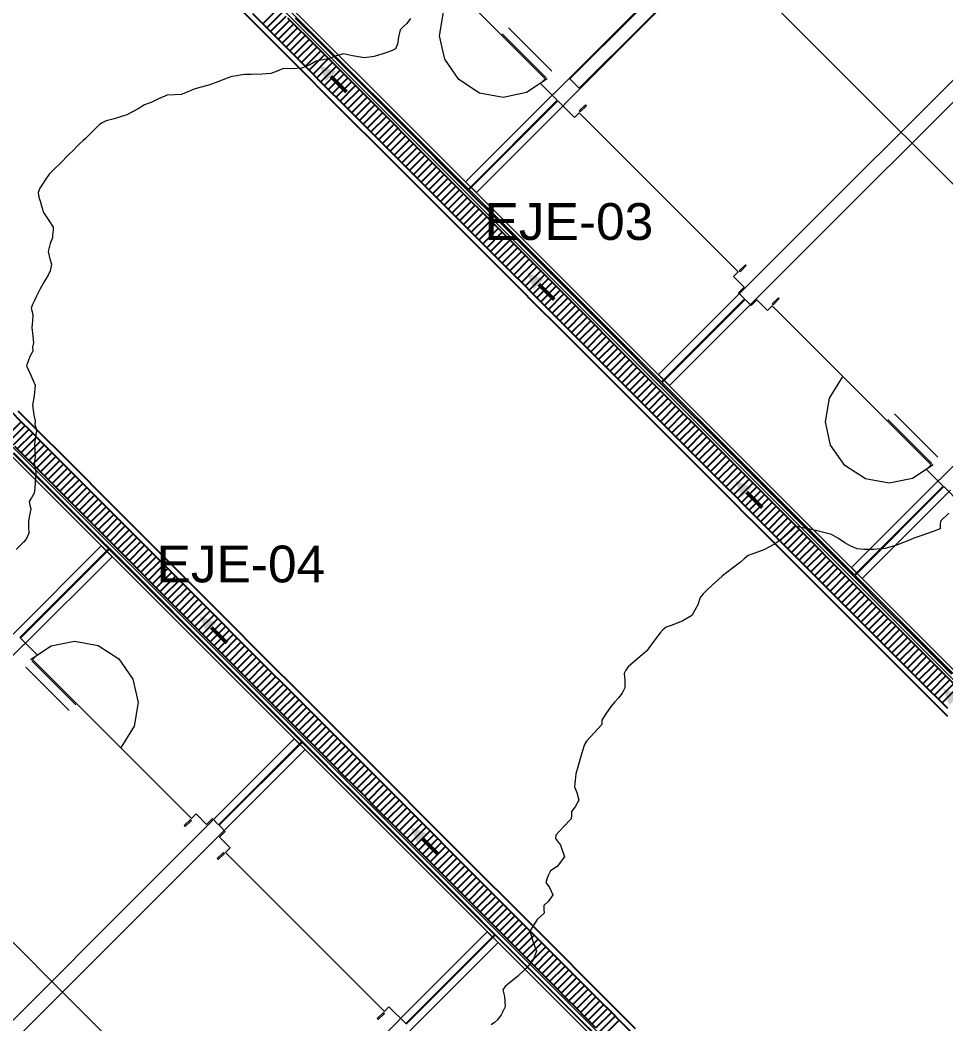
# Model space of a CAD drawing. Header units: metres. Extents: x 354768 to 355417, y 9249536 to 9250102.
# Drawn here: x 354844.93 to 354861.9, y 9249834.51 to 9249852.91 of the extents above; entities that cross this region are included whole.
import ezdxf
from ezdxf.enums import TextEntityAlignment as Align

# ---------------------------------------------------------------- set-up
doc = ezdxf.new("R2010")
doc.units = ezdxf.units.M
doc.header["$LTSCALE"] = 0.25
for name, color, linetype, lineweight in [('ARQ-BASE', 8, 'CONTINUOUS', 13), ('ARQ-TECHO', 8, 'CONTINUOUS', 13), ('ARQ-VEREDA', 9, 'CONTINUOUS', 9), ('CUNETA-S1', 5, 'CONTINUOUS', 35)]:
    doc.layers.add(name, color=color, linetype=linetype, lineweight=lineweight)
for name, color, linetype, true_color in [('CUN-FLUJO', 1, 'CONTINUOUS', 0xe60000), ('CUN-REJ-BORDE', 4, 'CONTINUOUS', 0x00aae6), ('CUN-REJ-PLATINA', 4, 'CONTINUOUS', 0x78cdf0)]:
    doc.layers.add(name, color=color, linetype=linetype, true_color=true_color)
doc.layers.add('CURVAS', color=33, linetype='CONTINUOUS', lineweight=13, true_color=0xb08860)
doc.layers.add('NUDOS', color=7, linetype='CONTINUOUS')
doc.layers.add('TEXTOS', color=7, linetype='CONTINUOUS')
doc.styles.get("Standard").update_dxf_attribs({"font": 'arial.ttf'})

# ---------------------------------------------------------------- blocks, each defined once
blk = doc.blocks.new('ARQUITECTURA_BASE')
at = {"layer": 'ARQ-BASE'}
for points in [[(354855.007, 9249851.829), (354857.411, 9249854.234)], [(354857.581, 9249854.064), (354855.176, 9249851.66)], [(354855.176, 9249851.66), (354855.007, 9249851.829)]]:
    blk.add_lwpolyline(points, dxfattribs=at)
at = {"layer": 'ARQ-TECHO'}
for points in [[(354849.707, 9249862.22), (354872.547, 9249839.381)], [(354868.102, 9249834.753), (354845.171, 9249857.684)], [(354868.102, 9249834.937), (354845.355, 9249857.684)], [(354854.713, 9249851.557), (354860.37, 9249857.214)], [(354860.561, 9249857.023), (354854.904, 9249851.366)], [(354856.63, 9249846.41), (354864.669, 9249854.449)], [(354864.867, 9249854.251), (354856.828, 9249846.212)], [(354854.59, 9249851.829), (354854.212, 9249851.578), (354853.782, 9249851.492), (354853.351, 9249851.571), (354852.97, 9249851.817), (354852.712, 9249852.19), (354852.618, 9249852.618), (354852.69, 9249853.05), (354852.929, 9249853.436)], [(354853.762, 9249852.657), (354854.568, 9249851.851)], [(354853.882, 9249852.763), (354854.674, 9249851.971)], [(354853.094, 9249849.945), (354854.71, 9249851.561)], [(354854.71, 9249851.561), (354854.713, 9249851.557)], [(354854.908, 9249851.363), (354853.292, 9249849.747)], [(354854.904, 9249851.366), (354854.908, 9249851.363)], [(354838.681, 9249851.194), (354860.753, 9249829.122)], [(354838.681, 9249851.01), (354860.569, 9249829.122)], [(354861.784, 9249844.486), (354867.441, 9249850.143)], [(354853.292, 9249849.747), (354853.094, 9249849.945)], [(354856.217, 9249824.586), (354834.236, 9249846.566)], [(354856.828, 9249846.212), (354856.63, 9249846.41)], [(354861.661, 9249844.758), (354861.283, 9249844.507), (354860.853, 9249844.42), (354860.422, 9249844.5), (354860.041, 9249844.745), (354859.783, 9249845.119), (354859.689, 9249845.547), (354859.761, 9249845.979), (354860, 9249846.365)], [(354860.953, 9249845.692), (354861.745, 9249844.9)], [(354860.833, 9249845.586), (354861.639, 9249844.78)], [(354860.165, 9249842.874), (354861.781, 9249844.49)], [(354861.781, 9249844.49), (354861.784, 9249844.486)], [(354861.979, 9249844.292), (354860.363, 9249842.676)], [(354844.804, 9249841.655), (354846.42, 9249843.271)], [(354846.42, 9249843.271), (354846.618, 9249843.073)], [(354846.618, 9249843.073), (354845.002, 9249841.457)], [(354860.363, 9249842.676), (354860.165, 9249842.874)], [(354844.999, 9249841.461), (354839.342, 9249835.804)], [(354845.002, 9249841.457), (354844.999, 9249841.461)], [(354845.122, 9249841.189), (354845.5, 9249841.44), (354845.93, 9249841.526), (354846.361, 9249841.447), (354846.742, 9249841.201), (354847, 9249840.828), (354847.094, 9249840.4), (354847.022, 9249839.968), (354846.783, 9249839.582)], [(354845.95, 9249840.361), (354845.144, 9249841.167)], [(354845.83, 9249840.255), (354845.038, 9249841.047)], [(354841.916, 9249831.696), (354849.955, 9249839.735)], [(354849.955, 9249839.735), (354850.153, 9249839.537)], [(354850.153, 9249839.537), (354842.114, 9249831.498)], [(354851.875, 9249834.584), (354853.491, 9249836.2)], [(354853.491, 9249836.2), (354853.689, 9249836.002)], [(354853.689, 9249836.002), (354852.073, 9249834.386)], [(354846.222, 9249828.924), (354851.879, 9249834.581)], [(354851.879, 9249834.581), (354851.875, 9249834.584)]]:
    blk.add_lwpolyline(points, dxfattribs=at)
for points in [[(354855.194, 9249851.225), (354855.176, 9249851.243), (354855.29, 9249851.356), (354855.307, 9249851.338), (354855.194, 9249851.225)], [(354858.125, 9249848.294), (354858.107, 9249848.312), (354858.221, 9249848.425), (354858.238, 9249848.407), (354858.125, 9249848.294)], [(354858.73, 9249847.689), (354858.712, 9249847.707), (354858.825, 9249847.82), (354858.843, 9249847.803), (354858.73, 9249847.689)], [(354848.053, 9249838.258), (354848.071, 9249838.24), (354847.958, 9249838.127), (354847.94, 9249838.144), (354848.053, 9249838.258)], [(354848.658, 9249837.653), (354848.676, 9249837.635), (354848.562, 9249837.522), (354848.545, 9249837.54), (354848.658, 9249837.653)], [(354851.589, 9249834.722), (354851.607, 9249834.704), (354851.493, 9249834.591), (354851.476, 9249834.609), (354851.589, 9249834.722)]]:
    blk.add_lwpolyline(points, close=True, dxfattribs=at)
at = {"layer": 'ARQ-VEREDA'}
for points in [[(354854.554, 9249851.829), (354851.641, 9249854.743)], [(354849.624, 9249853.337), (354853.149, 9249849.812)], [(354854.469, 9249851.745), (354854.554, 9249851.829)], [(354854.775, 9249851.439), (354854.469, 9249851.745)], [(354853.149, 9249849.812), (354854.775, 9249851.439)], [(354853.159, 9249849.802), (354854.786, 9249851.428)], [(354854.786, 9249851.428), (354855.092, 9249851.122)], [(354855.092, 9249851.122), (354855.176, 9249851.207)], [(354855.176, 9249851.207), (354858.09, 9249848.294)], [(354856.684, 9249846.277), (354853.159, 9249849.802)], [(354858.09, 9249848.294), (354858.005, 9249848.209)], [(354858.005, 9249848.209), (354858.199, 9249848.015)], [(354858.199, 9249848.015), (354858.093, 9249847.909)], [(354858.093, 9249847.909), (354858.205, 9249847.797)], [(354858.205, 9249847.797), (354856.684, 9249846.277)], [(354858.215, 9249847.787), (354856.695, 9249846.266)], [(354858.327, 9249847.675), (354858.215, 9249847.787)], [(354858.433, 9249847.781), (354858.327, 9249847.675)], [(354858.627, 9249847.587), (354858.433, 9249847.781)], [(354858.712, 9249847.672), (354858.627, 9249847.587)], [(354861.625, 9249844.758), (354858.712, 9249847.672)], [(354843.028, 9249846.741), (354846.553, 9249843.216)], [(354856.695, 9249846.266), (354860.22, 9249842.741)], [(354861.54, 9249844.674), (354861.625, 9249844.758)], [(354861.846, 9249844.368), (354861.54, 9249844.674)], [(354860.22, 9249842.741), (354861.846, 9249844.368)], [(354860.23, 9249842.731), (354861.857, 9249844.357)], [(354861.857, 9249844.357), (354862.163, 9249844.051)], [(354846.553, 9249843.216), (354844.926, 9249841.59)], [(354846.563, 9249843.206), (354844.937, 9249841.579)], [(354850.088, 9249839.681), (354846.563, 9249843.206)], [(354863.755, 9249839.206), (354860.23, 9249842.731)], [(354844.937, 9249841.579), (354845.243, 9249841.273)], [(354845.243, 9249841.273), (354845.158, 9249841.189)], [(354845.158, 9249841.189), (354848.071, 9249838.275)], [(354848.568, 9249838.16), (354850.088, 9249839.681)], [(354848.578, 9249838.15), (354850.099, 9249839.67)], [(354850.099, 9249839.67), (354853.624, 9249836.145)], [(354848.071, 9249838.275), (354848.156, 9249838.36)], [(354848.156, 9249838.36), (354848.35, 9249838.166)], [(354848.35, 9249838.166), (354848.456, 9249838.272)], [(354848.456, 9249838.272), (354848.568, 9249838.16)], [(354848.69, 9249838.038), (354848.578, 9249838.15)], [(354848.584, 9249837.932), (354848.69, 9249838.038)], [(354848.778, 9249837.738), (354848.584, 9249837.932)], [(354848.693, 9249837.653), (354848.778, 9249837.738)], [(354851.607, 9249834.74), (354848.693, 9249837.653)], [(354853.624, 9249836.145), (354851.997, 9249834.519)], [(354853.634, 9249836.135), (354852.008, 9249834.508)], [(354857.159, 9249832.61), (354853.634, 9249836.135)], [(354851.691, 9249834.825), (354851.607, 9249834.74)], [(354851.997, 9249834.519), (354851.691, 9249834.825)]]:
    blk.add_lwpolyline(points, dxfattribs=at)
blk = doc.blocks.new('CURVAS_DE_NIVEL')
at = {"layer": 'CURVAS'}
for points in [[(354852.088, 9249852.936), (354852.021, 9249852.843), (354851.956, 9249852.788), (354851.897, 9249852.73), (354851.866, 9249852.592), (354851.846, 9249852.469), (354851.812, 9249852.383), (354851.749, 9249852.352), (354851.667, 9249852.318), (354851.581, 9249852.287), (354851.421, 9249852.241), (354851.243, 9249852.214), (354851.022, 9249852.253), (354850.858, 9249852.29), (354850.722, 9249852.251), (354850.599, 9249852.202), (354850.478, 9249852.179), (354850.358, 9249852.152), (354850.238, 9249852.088), (354850.095, 9249852.024), (354849.917, 9249852.017), (354849.759, 9249852.018), (354849.641, 9249851.972), (354849.523, 9249851.927), (354849.37, 9249851.915), (354849.165, 9249851.911), (354849.047, 9249851.909), (354848.967, 9249851.899), (354848.901, 9249851.889), (354848.814, 9249851.875), (354848.726, 9249851.841), (354848.552, 9249851.774), (354848.393, 9249851.717), (354848.228, 9249851.67), (354848.1, 9249851.635), (354847.993, 9249851.586), (354847.885, 9249851.543), (354847.762, 9249851.538), (354847.628, 9249851.529), (354847.466, 9249851.463), (354847.347, 9249851.405), (354847.279, 9249851.381), (354847.212, 9249851.355), (354847.098, 9249851.283), (354846.89, 9249851.172), (354846.653, 9249851.096), (354846.51, 9249851.06), (354846.446, 9249851.03), (354846.384, 9249850.996), (354846.258, 9249850.868), (354846.133, 9249850.738), (354846.079, 9249850.692), (354846.025, 9249850.646), (354845.971, 9249850.591), (354845.915, 9249850.532), (354845.815, 9249850.431), (354845.673, 9249850.288), (354845.556, 9249850.175), (354845.467, 9249850.085), (354845.398, 9249849.989), (354845.343, 9249849.903), (354845.295, 9249849.827), (354845.26, 9249849.748), (354845.276, 9249849.661), (354845.304, 9249849.57), (354845.329, 9249849.478), (354845.362, 9249849.384), (354845.457, 9249849.237), (354845.54, 9249849.115), (354845.537, 9249849.065), (354845.531, 9249849.015), (354845.527, 9249848.965), (354845.523, 9249848.915), (354845.483, 9249848.814), (354845.444, 9249848.667), (354845.475, 9249848.531), (354845.508, 9249848.434), (354845.495, 9249848.367), (354845.48, 9249848.31), (354845.445, 9249848.231), (354845.381, 9249848.122), (354845.294, 9249847.971), (354845.233, 9249847.848), (354845.19, 9249847.758), (354845.16, 9249847.694), (354845.135, 9249847.629), (354845.15, 9249847.562), (354845.168, 9249847.493), (354845.158, 9249847.398), (354845.147, 9249847.273), (354845.164, 9249847.113), (354845.179, 9249846.995), (354845.157, 9249846.918), (354845.166, 9249846.838), (354845.108, 9249846.74), (354845.052, 9249846.572), (354845.122, 9249846.415), (354845.207, 9249846.219), (354845.189, 9249846.019), (354845.156, 9249845.853), (354845.183, 9249845.67), (354845.209, 9249845.566), (354845.203, 9249845.494), (354845.218, 9249845.442), (354845.232, 9249845.381), (354845.216, 9249845.279), (354845.196, 9249845.14), (354845.202, 9249845.009), (354845.21, 9249844.913), (354845.199, 9249844.849), (354845.189, 9249844.786), (354845.204, 9249844.709), (354845.22, 9249844.62), (354845.216, 9249844.529), (354845.207, 9249844.43), (354845.2, 9249844.332), (354845.187, 9249844.24), (354845.141, 9249844.155), (354845.101, 9249844.084), (354845.113, 9249844.019), (354845.128, 9249843.953), (354845.11, 9249843.858), (354845.087, 9249843.73), (354845.088, 9249843.601), (354845.09, 9249843.504), (354845.061, 9249843.434), (354845.033, 9249843.38), (354844.992, 9249843.338), (354844.857, 9249843.208)], [(354861.948, 9249843.868), (354861.797, 9249843.726), (354861.793, 9249843.653), (354861.788, 9249843.584), (354861.659, 9249843.532), (354861.434, 9249843.454), (354861.31, 9249843.412), (354861.24, 9249843.385), (354861.165, 9249843.351), (354860.992, 9249843.283), (354860.781, 9249843.226), (354860.573, 9249843.204), (354860.391, 9249843.205), (354860.268, 9249843.22), (354860.152, 9249843.266), (354860.041, 9249843.329), (354859.929, 9249843.404), (354859.8, 9249843.479), (354859.587, 9249843.537), (354859.402, 9249843.575), (354859.276, 9249843.603), (354859.193, 9249843.621), (354859.137, 9249843.625), (354859.079, 9249843.565), (354858.938, 9249843.435), (354858.757, 9249843.3), (354858.558, 9249843.201), (354858.377, 9249843.134), (354858.275, 9249843.096), (354858.201, 9249843.037), (354858.13, 9249842.974), (354858.009, 9249842.881), (354857.883, 9249842.786), (354857.804, 9249842.72), (354857.726, 9249842.653), (354857.613, 9249842.549), (354857.51, 9249842.452), (354857.448, 9249842.391), (354857.39, 9249842.327), (354857.347, 9249842.19), (354857.24, 9249841.997), (354857.075, 9249841.897), (354856.877, 9249841.821), (354856.768, 9249841.781), (354856.711, 9249841.733), (354856.659, 9249841.68), (354856.545, 9249841.526), (354856.445, 9249841.388), (354856.418, 9249841.345), (354856.331, 9249841.273), (354856.169, 9249841.138), (354856.073, 9249841.054), (354856.032, 9249840.994), (354856, 9249840.93), (354856.01, 9249840.812), (354856.014, 9249840.67), (354855.961, 9249840.574), (354855.896, 9249840.488), (354855.83, 9249840.412), (354855.764, 9249840.336), (354855.665, 9249840.193), (354855.589, 9249840.076), (354855.59, 9249839.996), (354855.451, 9249839.845), (354855.311, 9249839.695), (354855.276, 9249839.633), (354855.233, 9249839.494), (354855.155, 9249839.238), (354855.112, 9249839.091), (354855.107, 9249839.032), (354855.104, 9249838.973), (354855.095, 9249838.914), (354855.089, 9249838.854), (354855.134, 9249838.754), (354855.171, 9249838.613), (354855.104, 9249838.488), (354855.038, 9249838.403), (354855.033, 9249838.336), (354855.028, 9249838.27), (354854.885, 9249838.115), (354854.748, 9249837.971), (354854.742, 9249837.907), (354854.833, 9249837.786), (354854.907, 9249837.571), (354854.771, 9249837.396), (354854.648, 9249837.314), (354854.616, 9249837.241), (354854.588, 9249837.179), (354854.564, 9249837.103), (354854.631, 9249837.009), (354854.692, 9249836.879), (354854.611, 9249836.762), (354854.528, 9249836.681), (354854.53, 9249836.609), (354854.532, 9249836.538), (354854.407, 9249836.422), (354854.269, 9249836.212), (354854.326, 9249836.026), (354854.391, 9249835.841), (354854.326, 9249835.672), (354854.196, 9249835.523), (354854.052, 9249835.384), (354853.894, 9249835.256), (354853.817, 9249835.196), (354853.778, 9249835.133), (354853.805, 9249835.012), (354853.819, 9249834.825), (354853.748, 9249834.678), (354853.678, 9249834.586), (354853.624, 9249834.536), (354853.566, 9249834.492)]]:
    blk.add_lwpolyline(points, dxfattribs=at)
blk = doc.blocks.new('CUNETAS_SISTEMA_1_OESTE')
at = {"layer": 'CUN-FLUJO', "const_width": 0.07}
for points in [[(354850.91, 9249851.59), (354850.627, 9249851.873)], [(354854.718, 9249847.782), (354854.435, 9249848.065)], [(354858.527, 9249843.973), (354858.244, 9249844.256)], [(354848.72, 9249841.492), (354848.437, 9249841.775)], [(354852.585, 9249837.623), (354852.302, 9249837.906)]]:
    blk.add_lwpolyline(points, dxfattribs=at)
at = {"layer": 'CUN-FLUJO', "true_color": 0xe60000}
for points in [[(354850.415, 9249852.085), (354850.535, 9249851.781), (354850.719, 9249851.965)], [(354854.223, 9249848.277), (354854.344, 9249847.973), (354854.527, 9249848.156)], [(354858.032, 9249844.468), (354858.152, 9249844.164), (354858.336, 9249844.348)], [(354848.225, 9249841.987), (354848.345, 9249841.683), (354848.529, 9249841.866)], [(354861.84, 9249840.66), (354861.96, 9249840.356), (354862.144, 9249840.54)], [(354852.09, 9249838.118), (354852.21, 9249837.814), (354852.394, 9249837.998)]]:
    blk.add_solid(points, dxfattribs=at)
at = {"layer": 'CUN-REJ-BORDE'}
for points in [[(354849.973, 9249852.952), (354850.149, 9249852.775), (354850.326, 9249852.598), (354850.503, 9249852.421), (354850.68, 9249852.244), (354850.857, 9249852.067), (354851.034, 9249851.891), (354851.211, 9249851.714), (354851.387, 9249851.537), (354851.564, 9249851.36), (354851.741, 9249851.183), (354851.918, 9249851.006), (354852.095, 9249850.829), (354852.272, 9249850.653), (354852.449, 9249850.476), (354852.625, 9249850.299), (354852.802, 9249850.122), (354852.979, 9249849.945), (354853.156, 9249849.768), (354853.333, 9249849.591), (354853.51, 9249849.415), (354853.687, 9249849.238), (354853.863, 9249849.061), (354854.04, 9249848.884), (354854.217, 9249848.707), (354854.394, 9249848.53), (354854.571, 9249848.353), (354854.748, 9249848.177), (354854.925, 9249848), (354855.101, 9249847.823), (354855.278, 9249847.646), (354855.455, 9249847.469), (354855.632, 9249847.292), (354855.809, 9249847.115), (354855.986, 9249846.938), (354856.163, 9249846.762), (354856.339, 9249846.585), (354856.516, 9249846.408), (354856.693, 9249846.231), (354856.87, 9249846.054), (354857.047, 9249845.877), (354857.224, 9249845.7), (354857.401, 9249845.524), (354857.577, 9249845.347), (354857.754, 9249845.17), (354857.931, 9249844.993), (354858.108, 9249844.816), (354858.285, 9249844.639), (354858.462, 9249844.462), (354858.639, 9249844.286), (354858.815, 9249844.109), (354858.992, 9249843.932), (354859.169, 9249843.755), (354859.346, 9249843.578), (354859.523, 9249843.401), (354859.7, 9249843.224), (354859.877, 9249843.048), (354860.054, 9249842.871), (354860.23, 9249842.694), (354860.407, 9249842.517), (354860.584, 9249842.34), (354860.761, 9249842.163), (354860.938, 9249841.986), (354861.115, 9249841.81), (354861.292, 9249841.633), (354861.468, 9249841.456), (354861.645, 9249841.279), (354861.822, 9249841.102), (354861.999, 9249840.925)], [(354861.928, 9249840.147), (354861.752, 9249840.324), (354861.575, 9249840.501), (354861.398, 9249840.678), (354861.221, 9249840.855), (354861.044, 9249841.032), (354860.867, 9249841.208), (354860.69, 9249841.385), (354860.514, 9249841.562), (354860.337, 9249841.739), (354860.16, 9249841.916), (354859.983, 9249842.093), (354859.806, 9249842.27), (354859.629, 9249842.446), (354859.452, 9249842.623), (354859.276, 9249842.8), (354859.099, 9249842.977), (354858.922, 9249843.154), (354858.745, 9249843.331), (354858.568, 9249843.508), (354858.391, 9249843.685), (354858.214, 9249843.861), (354858.038, 9249844.038), (354857.861, 9249844.215), (354857.684, 9249844.392), (354857.507, 9249844.569), (354857.33, 9249844.746), (354857.153, 9249844.923), (354856.976, 9249845.099), (354856.8, 9249845.276), (354856.623, 9249845.453), (354856.446, 9249845.63), (354856.269, 9249845.807), (354856.092, 9249845.984), (354855.915, 9249846.161), (354855.738, 9249846.337), (354855.562, 9249846.514), (354855.385, 9249846.691), (354855.208, 9249846.868), (354855.031, 9249847.045), (354854.854, 9249847.222), (354854.677, 9249847.399), (354854.5, 9249847.575), (354854.323, 9249847.752), (354854.147, 9249847.929), (354853.97, 9249848.106), (354853.793, 9249848.283), (354853.616, 9249848.46), (354853.439, 9249848.637), (354853.262, 9249848.813), (354853.085, 9249848.99), (354852.909, 9249849.167), (354852.732, 9249849.344), (354852.555, 9249849.521), (354852.378, 9249849.698), (354852.201, 9249849.875), (354852.024, 9249850.051), (354851.847, 9249850.228), (354851.671, 9249850.405), (354851.494, 9249850.582), (354851.317, 9249850.759), (354851.14, 9249850.936), (354850.963, 9249851.113), (354850.786, 9249851.289), (354850.609, 9249851.466), (354850.433, 9249851.643), (354850.256, 9249851.82), (354850.079, 9249851.997), (354849.902, 9249852.174), (354849.725, 9249852.351), (354849.548, 9249852.527), (354849.371, 9249852.704), (354849.195, 9249852.881), (354849.018, 9249853.058)], [(354844.89, 9249845.749), (354845.067, 9249845.572), (354845.244, 9249845.395), (354845.421, 9249845.218), (354845.597, 9249845.041), (354845.774, 9249844.864), (354845.951, 9249844.687), (354846.128, 9249844.511), (354846.304, 9249844.334), (354846.481, 9249844.157), (354846.658, 9249843.98), (354846.835, 9249843.803), (354847.011, 9249843.626), (354847.188, 9249843.449), (354847.365, 9249843.272), (354847.542, 9249843.095), (354847.718, 9249842.918), (354847.895, 9249842.741), (354848.072, 9249842.565), (354848.249, 9249842.388), (354848.425, 9249842.211), (354848.602, 9249842.034), (354848.779, 9249841.857), (354848.956, 9249841.68), (354849.132, 9249841.503), (354849.309, 9249841.326), (354849.486, 9249841.149), (354849.663, 9249840.972), (354849.839, 9249840.796), (354850.016, 9249840.619), (354850.193, 9249840.442), (354850.37, 9249840.265), (354850.546, 9249840.088), (354850.723, 9249839.911), (354850.9, 9249839.734), (354851.077, 9249839.557), (354851.253, 9249839.38), (354851.43, 9249839.203), (354851.607, 9249839.026), (354851.784, 9249838.85), (354851.96, 9249838.673), (354852.137, 9249838.496), (354852.314, 9249838.319), (354852.491, 9249838.142), (354852.667, 9249837.965), (354852.844, 9249837.788), (354853.021, 9249837.611), (354853.198, 9249837.434), (354853.374, 9249837.257), (354853.551, 9249837.08), (354853.728, 9249836.904), (354853.905, 9249836.727), (354854.081, 9249836.55), (354854.258, 9249836.373), (354854.435, 9249836.196), (354854.612, 9249836.019), (354854.789, 9249835.842), (354854.965, 9249835.665), (354855.142, 9249835.488), (354855.319, 9249835.311), (354855.496, 9249835.135), (354855.672, 9249834.958), (354855.849, 9249834.781), (354856.026, 9249834.604), (354856.203, 9249834.427)], [(354849.831, 9249852.952), (354850.008, 9249852.775), (354850.185, 9249852.598), (354850.362, 9249852.421), (354850.539, 9249852.244), (354850.715, 9249852.067), (354850.892, 9249851.891), (354851.069, 9249851.714), (354851.246, 9249851.537), (354851.423, 9249851.36), (354851.6, 9249851.183), (354851.777, 9249851.006), (354851.953, 9249850.829), (354852.13, 9249850.653), (354852.307, 9249850.476), (354852.484, 9249850.299), (354852.661, 9249850.122), (354852.838, 9249849.945), (354853.015, 9249849.768), (354853.191, 9249849.591), (354853.368, 9249849.415), (354853.545, 9249849.238), (354853.722, 9249849.061), (354853.899, 9249848.884), (354854.076, 9249848.707), (354854.253, 9249848.53), (354854.429, 9249848.353), (354854.606, 9249848.177), (354854.783, 9249848), (354854.96, 9249847.823), (354855.137, 9249847.646), (354855.314, 9249847.469), (354855.491, 9249847.292), (354855.667, 9249847.115), (354855.844, 9249846.938), (354856.021, 9249846.762), (354856.198, 9249846.585), (354856.375, 9249846.408), (354856.552, 9249846.231), (354856.729, 9249846.054), (354856.905, 9249845.877), (354857.082, 9249845.7), (354857.259, 9249845.524), (354857.436, 9249845.347), (354857.613, 9249845.17), (354857.79, 9249844.993), (354857.967, 9249844.816), (354858.144, 9249844.639), (354858.32, 9249844.462), (354858.497, 9249844.286), (354858.674, 9249844.109), (354858.851, 9249843.932), (354859.028, 9249843.755), (354859.205, 9249843.578), (354859.382, 9249843.401), (354859.558, 9249843.224), (354859.735, 9249843.048), (354859.912, 9249842.871), (354860.089, 9249842.694), (354860.266, 9249842.517), (354860.443, 9249842.34), (354860.62, 9249842.163), (354860.796, 9249841.986), (354860.973, 9249841.81), (354861.15, 9249841.633), (354861.327, 9249841.456), (354861.504, 9249841.279), (354861.681, 9249841.102), (354861.858, 9249840.925), (354862.034, 9249840.748)], [(354861.928, 9249840.289), (354861.752, 9249840.466), (354861.575, 9249840.642), (354861.398, 9249840.819), (354861.221, 9249840.996), (354861.044, 9249841.173), (354860.867, 9249841.35), (354860.69, 9249841.527), (354860.514, 9249841.704), (354860.337, 9249841.88), (354860.16, 9249842.057), (354859.983, 9249842.234), (354859.806, 9249842.411), (354859.629, 9249842.588), (354859.452, 9249842.765), (354859.276, 9249842.942), (354859.099, 9249843.118), (354858.922, 9249843.295), (354858.745, 9249843.472), (354858.568, 9249843.649), (354858.391, 9249843.826), (354858.214, 9249844.003), (354858.038, 9249844.18), (354857.861, 9249844.356), (354857.684, 9249844.533), (354857.507, 9249844.71), (354857.33, 9249844.887), (354857.153, 9249845.064), (354856.976, 9249845.241), (354856.8, 9249845.418), (354856.623, 9249845.595), (354856.446, 9249845.771), (354856.269, 9249845.948), (354856.092, 9249846.125), (354855.915, 9249846.302), (354855.738, 9249846.479), (354855.562, 9249846.656), (354855.385, 9249846.833), (354855.208, 9249847.009), (354855.031, 9249847.186), (354854.854, 9249847.363), (354854.677, 9249847.54), (354854.5, 9249847.717), (354854.323, 9249847.894), (354854.147, 9249848.071), (354853.97, 9249848.247), (354853.793, 9249848.424), (354853.616, 9249848.601), (354853.439, 9249848.778), (354853.262, 9249848.955), (354853.085, 9249849.132), (354852.909, 9249849.309), (354852.732, 9249849.485), (354852.555, 9249849.662), (354852.378, 9249849.839), (354852.201, 9249850.016), (354852.024, 9249850.193), (354851.847, 9249850.37), (354851.671, 9249850.547), (354851.494, 9249850.723), (354851.317, 9249850.9), (354851.14, 9249851.077), (354850.963, 9249851.254), (354850.786, 9249851.431), (354850.609, 9249851.608), (354850.433, 9249851.785), (354850.256, 9249851.961), (354850.079, 9249852.138), (354849.902, 9249852.315), (354849.725, 9249852.492), (354849.548, 9249852.669), (354849.371, 9249852.846), (354849.195, 9249853.023)], [(354844.766, 9249845.732), (354844.944, 9249845.554), (354845.121, 9249845.377), (354845.298, 9249845.199), (354845.475, 9249845.022), (354845.653, 9249844.844), (354845.83, 9249844.667), (354846.007, 9249844.489), (354846.185, 9249844.312), (354846.362, 9249844.134), (354846.539, 9249843.957), (354846.717, 9249843.78), (354846.894, 9249843.602), (354847.071, 9249843.425), (354847.248, 9249843.247), (354847.426, 9249843.07), (354847.603, 9249842.892), (354847.78, 9249842.715), (354847.958, 9249842.537), (354848.135, 9249842.36), (354848.312, 9249842.183), (354848.49, 9249842.005), (354848.667, 9249841.828), (354848.844, 9249841.65), (354849.021, 9249841.473), (354849.199, 9249841.295), (354849.376, 9249841.118), (354849.553, 9249840.94), (354849.731, 9249840.763), (354849.908, 9249840.585), (354850.085, 9249840.408), (354850.263, 9249840.231), (354850.44, 9249840.053), (354850.617, 9249839.876), (354850.794, 9249839.698), (354850.972, 9249839.521), (354851.149, 9249839.343), (354851.326, 9249839.166), (354851.504, 9249838.988), (354851.681, 9249838.811), (354851.858, 9249838.634), (354852.035, 9249838.456), (354852.213, 9249838.279), (354852.39, 9249838.101), (354852.567, 9249837.924), (354852.745, 9249837.746), (354852.922, 9249837.569), (354853.099, 9249837.391), (354853.277, 9249837.214), (354853.454, 9249837.036), (354853.631, 9249836.859), (354853.808, 9249836.682), (354853.986, 9249836.504), (354854.163, 9249836.327), (354854.34, 9249836.149), (354854.518, 9249835.972), (354854.695, 9249835.794), (354854.872, 9249835.617), (354855.05, 9249835.439), (354855.227, 9249835.262), (354855.404, 9249835.085), (354855.581, 9249834.907), (354855.759, 9249834.73), (354855.936, 9249834.552), (354856.113, 9249834.375)], [(354855.425, 9249834.356), (354855.248, 9249834.533), (354855.071, 9249834.71), (354854.894, 9249834.887), (354854.718, 9249835.064), (354854.541, 9249835.241), (354854.364, 9249835.418), (354854.187, 9249835.595), (354854.011, 9249835.772), (354853.834, 9249835.949), (354853.657, 9249836.126), (354853.48, 9249836.302), (354853.304, 9249836.479), (354853.127, 9249836.656), (354852.95, 9249836.833), (354852.773, 9249837.01), (354852.597, 9249837.187), (354852.42, 9249837.364), (354852.243, 9249837.541), (354852.066, 9249837.718), (354851.89, 9249837.895), (354851.713, 9249838.072), (354851.536, 9249838.248), (354851.359, 9249838.425), (354851.183, 9249838.602), (354851.006, 9249838.779), (354850.829, 9249838.956), (354850.652, 9249839.133), (354850.476, 9249839.31), (354850.299, 9249839.487), (354850.122, 9249839.664), (354849.945, 9249839.841), (354849.769, 9249840.017), (354849.592, 9249840.194), (354849.415, 9249840.371), (354849.238, 9249840.548), (354849.062, 9249840.725), (354848.885, 9249840.902), (354848.708, 9249841.079), (354848.531, 9249841.256), (354848.355, 9249841.433), (354848.178, 9249841.61), (354848.001, 9249841.787), (354847.824, 9249841.963), (354847.648, 9249842.14), (354847.471, 9249842.317), (354847.294, 9249842.494), (354847.117, 9249842.671), (354846.941, 9249842.848), (354846.764, 9249843.025), (354846.587, 9249843.202), (354846.41, 9249843.379), (354846.234, 9249843.556), (354846.057, 9249843.732), (354845.88, 9249843.909), (354845.703, 9249844.086), (354845.527, 9249844.263), (354845.35, 9249844.44), (354845.173, 9249844.617), (354844.996, 9249844.794), (354844.82, 9249844.971)], [(354855.476, 9249834.447), (354855.299, 9249834.624), (354855.121, 9249834.802), (354854.944, 9249834.979), (354854.767, 9249835.157), (354854.589, 9249835.334), (354854.412, 9249835.511), (354854.235, 9249835.689), (354854.058, 9249835.866), (354853.88, 9249836.044), (354853.703, 9249836.221), (354853.526, 9249836.399), (354853.348, 9249836.576), (354853.171, 9249836.754), (354852.994, 9249836.931), (354852.816, 9249837.109), (354852.639, 9249837.286), (354852.462, 9249837.463), (354852.285, 9249837.641), (354852.107, 9249837.818), (354851.93, 9249837.996), (354851.753, 9249838.173), (354851.575, 9249838.351), (354851.398, 9249838.528), (354851.221, 9249838.706), (354851.043, 9249838.883), (354850.866, 9249839.06), (354850.689, 9249839.238), (354850.512, 9249839.415), (354850.334, 9249839.593), (354850.157, 9249839.77), (354849.98, 9249839.948), (354849.802, 9249840.125), (354849.625, 9249840.303), (354849.448, 9249840.48), (354849.27, 9249840.658), (354849.093, 9249840.835), (354848.916, 9249841.012), (354848.739, 9249841.19), (354848.561, 9249841.367), (354848.384, 9249841.545), (354848.207, 9249841.722), (354848.029, 9249841.9), (354847.852, 9249842.077), (354847.675, 9249842.255), (354847.498, 9249842.432), (354847.32, 9249842.609), (354847.143, 9249842.787), (354846.966, 9249842.964), (354846.788, 9249843.142), (354846.611, 9249843.319), (354846.434, 9249843.497), (354846.256, 9249843.674), (354846.079, 9249843.852), (354845.902, 9249844.029), (354845.725, 9249844.207), (354845.547, 9249844.384), (354845.37, 9249844.561), (354845.193, 9249844.739), (354845.015, 9249844.916), (354844.838, 9249845.094)]]:
    blk.add_lwpolyline(points, dxfattribs=at)
at = {"layer": 'CUN-REJ-PLATINA'}
for p, q in [((354849.38, 9249852.837), (354849.663, 9249853.12)), ((354849.451, 9249852.767), (354849.733, 9249853.049)), ((354849.521, 9249852.696), (354849.804, 9249852.979)), ((354849.592, 9249852.625), (354849.875, 9249852.908)), ((354849.663, 9249852.554), (354849.946, 9249852.837)), ((354849.733, 9249852.484), (354850.016, 9249852.767)), ((354849.804, 9249852.413), (354850.087, 9249852.696)), ((354849.875, 9249852.342), (354850.158, 9249852.625)), ((354849.946, 9249852.272), (354850.228, 9249852.554)), ((354850.016, 9249852.201), (354850.299, 9249852.484)), ((354850.087, 9249852.13), (354850.37, 9249852.413)), ((354850.158, 9249852.059), (354850.441, 9249852.342)), ((354850.228, 9249851.989), (354850.511, 9249852.272)), ((354850.299, 9249851.918), (354850.582, 9249852.201)), ((354850.37, 9249851.847), (354850.653, 9249852.13)), ((354850.441, 9249851.777), (354850.723, 9249852.059)), ((354850.511, 9249851.706), (354850.794, 9249851.989)), ((354850.582, 9249851.635), (354850.865, 9249851.918)), ((354850.653, 9249851.564), (354850.936, 9249851.847)), ((354850.723, 9249851.494), (354851.006, 9249851.777)), ((354850.794, 9249851.423), (354851.077, 9249851.706)), ((354850.865, 9249851.352), (354851.148, 9249851.635)), ((354850.936, 9249851.282), (354851.218, 9249851.564)), ((354851.006, 9249851.211), (354851.289, 9249851.494)), ((354851.077, 9249851.14), (354851.36, 9249851.423)), ((354851.148, 9249851.07), (354851.43, 9249851.352)), ((354851.218, 9249850.999), (354851.501, 9249851.282)), ((354851.289, 9249850.928), (354851.572, 9249851.211)), ((354851.36, 9249850.857), (354851.643, 9249851.14)), ((354851.43, 9249850.787), (354851.713, 9249851.07)), ((354851.501, 9249850.716), (354851.784, 9249850.999)), ((354851.572, 9249850.645), (354851.855, 9249850.928)), ((354851.643, 9249850.575), (354851.925, 9249850.857)), ((354851.713, 9249850.504), (354851.996, 9249850.787)), ((354851.784, 9249850.433), (354852.067, 9249850.716)), ((354851.855, 9249850.362), (354852.138, 9249850.645)), ((354851.925, 9249850.292), (354852.208, 9249850.575)), ((354851.996, 9249850.221), (354852.279, 9249850.504)), ((354852.067, 9249850.15), (354852.35, 9249850.433)), ((354852.138, 9249850.08), (354852.42, 9249850.362)), ((354852.208, 9249850.009), (354852.491, 9249850.292)), ((354852.279, 9249849.938), (354852.562, 9249850.221)), ((354852.35, 9249849.867), (354852.633, 9249850.15)), ((354852.42, 9249849.797), (354852.703, 9249850.08)), ((354852.491, 9249849.726), (354852.774, 9249850.009)), ((354852.562, 9249849.655), (354852.845, 9249849.938)), ((354852.633, 9249849.585), (354852.915, 9249849.867)), ((354852.703, 9249849.514), (354852.986, 9249849.797)), ((354852.774, 9249849.443), (354853.057, 9249849.726)), ((354852.845, 9249849.372), (354853.128, 9249849.655)), ((354852.915, 9249849.302), (354853.198, 9249849.585)), ((354852.986, 9249849.231), (354853.269, 9249849.514)), ((354853.057, 9249849.16), (354853.34, 9249849.443)), ((354853.128, 9249849.09), (354853.41, 9249849.372)), ((354853.198, 9249849.019), (354853.481, 9249849.302)), ((354853.269, 9249848.948), (354853.552, 9249849.231)), ((354853.34, 9249848.877), (354853.623, 9249849.16)), ((354853.41, 9249848.807), (354853.693, 9249849.09)), ((354853.481, 9249848.736), (354853.764, 9249849.019)), ((354853.552, 9249848.665), (354853.835, 9249848.948)), ((354853.623, 9249848.595), (354853.905, 9249848.877)), ((354853.693, 9249848.524), (354853.976, 9249848.807)), ((354853.764, 9249848.453), (354854.047, 9249848.736)), ((354853.835, 9249848.383), (354854.117, 9249848.665)), ((354853.905, 9249848.312), (354854.188, 9249848.595)), ((354853.976, 9249848.241), (354854.259, 9249848.524)), ((354854.047, 9249848.17), (354854.33, 9249848.453)), ((354854.117, 9249848.1), (354854.4, 9249848.383)), ((354854.188, 9249848.029), (354854.471, 9249848.312)), ((354854.259, 9249847.958), (354854.542, 9249848.241)), ((354854.33, 9249847.888), (354854.612, 9249848.17)), ((354854.4, 9249847.817), (354854.683, 9249848.1)), ((354854.471, 9249847.746), (354854.754, 9249848.029)), ((354854.542, 9249847.675), (354854.825, 9249847.958)), ((354854.612, 9249847.605), (354854.895, 9249847.888)), ((354854.683, 9249847.534), (354854.966, 9249847.817)), ((354854.754, 9249847.463), (354855.037, 9249847.746)), ((354854.825, 9249847.393), (354855.107, 9249847.675)), ((354854.895, 9249847.322), (354855.178, 9249847.605)), ((354854.966, 9249847.251), (354855.249, 9249847.534)), ((354855.037, 9249847.18), (354855.32, 9249847.463)), ((354855.107, 9249847.11), (354855.39, 9249847.393)), ((354855.178, 9249847.039), (354855.461, 9249847.322)), ((354855.249, 9249846.968), (354855.532, 9249847.251)), ((354855.32, 9249846.898), (354855.602, 9249847.18)), ((354855.39, 9249846.827), (354855.673, 9249847.11)), ((354855.461, 9249846.756), (354855.744, 9249847.039)), ((354855.532, 9249846.685), (354855.815, 9249846.968)), ((354855.602, 9249846.615), (354855.885, 9249846.898)), ((354855.673, 9249846.544), (354855.956, 9249846.827)), ((354855.744, 9249846.473), (354856.027, 9249846.756)), ((354855.815, 9249846.403), (354856.097, 9249846.685)), ((354855.885, 9249846.332), (354856.168, 9249846.615)), ((354855.956, 9249846.261), (354856.239, 9249846.544)), ((354856.027, 9249846.19), (354856.31, 9249846.473)), ((354856.097, 9249846.12), (354856.38, 9249846.403)), ((354856.168, 9249846.049), (354856.451, 9249846.332)), ((354856.239, 9249845.978), (354856.522, 9249846.261)), ((354856.31, 9249845.908), (354856.592, 9249846.19)), ((354856.38, 9249845.837), (354856.663, 9249846.12)), ((354856.451, 9249845.766), (354856.734, 9249846.049)), ((354856.522, 9249845.696), (354856.804, 9249845.978)), ((354856.592, 9249845.625), (354856.875, 9249845.908)), ((354856.663, 9249845.554), (354856.946, 9249845.837)), ((354856.734, 9249845.483), (354857.017, 9249845.766)), ((354856.804, 9249845.413), (354857.087, 9249845.696)), ((354844.669, 9249845.263), (354844.952, 9249845.546)), ((354844.74, 9249845.192), (354845.023, 9249845.475)), ((354856.875, 9249845.342), (354857.158, 9249845.625)), ((354856.946, 9249845.271), (354857.229, 9249845.554)), ((354857.017, 9249845.201), (354857.299, 9249845.483)), ((354844.81, 9249845.121), (354845.093, 9249845.404)), ((354844.881, 9249845.051), (354845.164, 9249845.333)), ((354857.087, 9249845.13), (354857.37, 9249845.413)), ((354857.158, 9249845.059), (354857.441, 9249845.342)), ((354844.952, 9249844.98), (354845.235, 9249845.263)), ((354845.022, 9249844.909), (354845.305, 9249845.192)), ((354845.093, 9249844.838), (354845.376, 9249845.121)), ((354857.229, 9249844.988), (354857.512, 9249845.271)), ((354857.299, 9249844.918), (354857.582, 9249845.201)), ((354857.37, 9249844.847), (354857.653, 9249845.13)), ((354845.164, 9249844.768), (354845.447, 9249845.05)), ((354845.235, 9249844.697), (354845.517, 9249844.98)), ((354857.441, 9249844.776), (354857.724, 9249845.059)), ((354857.512, 9249844.706), (354857.794, 9249844.988)), ((354857.582, 9249844.635), (354857.865, 9249844.918)), ((354845.305, 9249844.626), (354845.588, 9249844.909)), ((354845.376, 9249844.555), (354845.659, 9249844.838)), ((354845.447, 9249844.485), (354845.73, 9249844.767)), ((354857.653, 9249844.564), (354857.936, 9249844.847)), ((354857.724, 9249844.493), (354858.007, 9249844.776)), ((354845.517, 9249844.414), (354845.8, 9249844.697)), ((354845.588, 9249844.343), (354845.871, 9249844.626)), ((354845.659, 9249844.273), (354845.942, 9249844.555)), ((354857.794, 9249844.423), (354858.077, 9249844.706)), ((354857.865, 9249844.352), (354858.148, 9249844.635)), ((354857.936, 9249844.281), (354858.219, 9249844.564)), ((354845.729, 9249844.202), (354846.012, 9249844.484)), ((354845.8, 9249844.131), (354846.083, 9249844.414)), ((354858.007, 9249844.211), (354858.289, 9249844.493)), ((354858.077, 9249844.14), (354858.36, 9249844.423)), ((354845.871, 9249844.06), (354846.154, 9249844.343)), ((354845.941, 9249843.99), (354846.224, 9249844.272)), ((354846.012, 9249843.919), (354846.295, 9249844.202)), ((354858.148, 9249844.069), (354858.431, 9249844.352)), ((354858.219, 9249843.998), (354858.502, 9249844.281)), ((354858.289, 9249843.928), (354858.572, 9249844.211)), ((354846.083, 9249843.848), (354846.366, 9249844.131)), ((354846.153, 9249843.777), (354846.436, 9249844.06)), ((354858.36, 9249843.857), (354858.643, 9249844.14)), ((354858.431, 9249843.786), (354858.714, 9249844.069)), ((354858.502, 9249843.716), (354858.784, 9249843.998)), ((354846.224, 9249843.707), (354846.507, 9249843.989)), ((354846.295, 9249843.636), (354846.578, 9249843.919)), ((354846.365, 9249843.565), (354846.648, 9249843.848)), ((354858.572, 9249843.645), (354858.855, 9249843.928)), ((354858.643, 9249843.574), (354858.926, 9249843.857)), ((354846.436, 9249843.494), (354846.719, 9249843.777)), ((354846.507, 9249843.424), (354846.79, 9249843.706)), ((354846.577, 9249843.353), (354846.86, 9249843.636)), ((354858.714, 9249843.503), (354858.997, 9249843.786)), ((354858.784, 9249843.433), (354859.067, 9249843.716)), ((354858.855, 9249843.362), (354859.138, 9249843.645)), ((354846.648, 9249843.282), (354846.931, 9249843.565)), ((354846.719, 9249843.211), (354847.002, 9249843.494)), ((354858.926, 9249843.291), (354859.209, 9249843.574)), ((354858.997, 9249843.221), (354859.279, 9249843.503)), ((354846.789, 9249843.141), (354847.072, 9249843.423)), ((354846.86, 9249843.07), (354847.143, 9249843.353)), ((354846.931, 9249842.999), (354847.214, 9249843.282)), ((354859.067, 9249843.15), (354859.35, 9249843.433)), ((354859.138, 9249843.079), (354859.421, 9249843.362)), ((354859.209, 9249843.009), (354859.491, 9249843.291)), ((354847.002, 9249842.928), (354847.285, 9249843.211)), ((354847.072, 9249842.858), (354847.355, 9249843.14)), ((354859.279, 9249842.938), (354859.562, 9249843.221)), ((354859.35, 9249842.867), (354859.633, 9249843.15)), ((354859.421, 9249842.796), (354859.704, 9249843.079)), ((354847.143, 9249842.787), (354847.426, 9249843.07)), ((354847.214, 9249842.716), (354847.497, 9249842.999)), ((354847.284, 9249842.645), (354847.567, 9249842.928)), ((354859.491, 9249842.726), (354859.774, 9249843.009)), ((354859.562, 9249842.655), (354859.845, 9249842.938)), ((354847.355, 9249842.575), (354847.638, 9249842.857)), ((354847.426, 9249842.504), (354847.709, 9249842.787)), ((354847.496, 9249842.433), (354847.779, 9249842.716)), ((354859.633, 9249842.584), (354859.916, 9249842.867)), ((354859.704, 9249842.514), (354859.986, 9249842.796)), ((354859.774, 9249842.443), (354860.057, 9249842.726)), ((354847.567, 9249842.363), (354847.85, 9249842.645)), ((354847.638, 9249842.292), (354847.921, 9249842.574)), ((354859.845, 9249842.372), (354860.128, 9249842.655)), ((354859.916, 9249842.301), (354860.199, 9249842.584)), ((354847.708, 9249842.221), (354847.991, 9249842.504)), ((354847.779, 9249842.15), (354848.062, 9249842.433)), ((354847.85, 9249842.08), (354848.133, 9249842.362)), ((354859.986, 9249842.231), (354860.269, 9249842.514)), ((354860.057, 9249842.16), (354860.34, 9249842.443)), ((354860.128, 9249842.089), (354860.411, 9249842.372)), ((354847.92, 9249842.009), (354848.203, 9249842.292)), ((354847.991, 9249841.938), (354848.274, 9249842.221)), ((354860.199, 9249842.019), (354860.481, 9249842.301)), ((354860.269, 9249841.948), (354860.552, 9249842.231)), ((354860.34, 9249841.877), (354860.623, 9249842.16)), ((354848.062, 9249841.867), (354848.345, 9249842.15)), ((354848.132, 9249841.797), (354848.415, 9249842.079)), ((354848.203, 9249841.726), (354848.486, 9249842.009)), ((354860.411, 9249841.806), (354860.694, 9249842.089)), ((354860.481, 9249841.736), (354860.764, 9249842.019)), ((354848.274, 9249841.655), (354848.557, 9249841.938)), ((354848.344, 9249841.584), (354848.627, 9249841.867)), ((354848.415, 9249841.514), (354848.698, 9249841.796)), ((354860.552, 9249841.665), (354860.835, 9249841.948)), ((354860.623, 9249841.594), (354860.906, 9249841.877)), ((354860.694, 9249841.524), (354860.976, 9249841.806)), ((354848.486, 9249841.443), (354848.769, 9249841.726)), ((354848.557, 9249841.372), (354848.839, 9249841.655)), ((354860.764, 9249841.453), (354861.047, 9249841.736)), ((354860.835, 9249841.382), (354861.118, 9249841.665)), ((354848.627, 9249841.301), (354848.91, 9249841.584)), ((354848.698, 9249841.231), (354848.981, 9249841.513)), ((354848.769, 9249841.16), (354849.052, 9249841.443)), ((354860.906, 9249841.311), (354861.189, 9249841.594)), ((354860.976, 9249841.241), (354861.259, 9249841.524)), ((354861.047, 9249841.17), (354861.33, 9249841.453)), ((354848.839, 9249841.089), (354849.122, 9249841.372)), ((354848.91, 9249841.018), (354849.193, 9249841.301)), ((354861.118, 9249841.099), (354861.401, 9249841.382)), ((354861.189, 9249841.029), (354861.471, 9249841.311)), ((354861.259, 9249840.958), (354861.542, 9249841.241)), ((354848.981, 9249840.948), (354849.264, 9249841.23)), ((354849.051, 9249840.877), (354849.334, 9249841.16)), ((354849.122, 9249840.806), (354849.405, 9249841.089)), ((354861.33, 9249840.887), (354861.613, 9249841.17)), ((354861.401, 9249840.816), (354861.684, 9249841.099)), ((354849.193, 9249840.735), (354849.476, 9249841.018)), ((354849.263, 9249840.665), (354849.546, 9249840.947)), ((354849.334, 9249840.594), (354849.617, 9249840.877)), ((354861.471, 9249840.746), (354861.754, 9249841.029)), ((354861.542, 9249840.675), (354861.825, 9249840.958)), ((354861.613, 9249840.604), (354861.896, 9249840.887)), ((354849.405, 9249840.523), (354849.688, 9249840.806)), ((354849.475, 9249840.452), (354849.758, 9249840.735)), ((354861.684, 9249840.534), (354861.966, 9249840.816)), ((354861.754, 9249840.463), (354862.037, 9249840.746)), ((354849.546, 9249840.382), (354849.829, 9249840.664)), ((354849.617, 9249840.311), (354849.9, 9249840.594)), ((354849.687, 9249840.24), (354849.97, 9249840.523)), ((354861.825, 9249840.392), (354862.108, 9249840.675)), ((354849.758, 9249840.17), (354850.041, 9249840.452)), ((354849.829, 9249840.099), (354850.112, 9249840.382)), ((354849.899, 9249840.028), (354850.182, 9249840.311)), ((354849.97, 9249839.957), (354850.253, 9249840.24)), ((354850.041, 9249839.887), (354850.324, 9249840.169)), ((354850.111, 9249839.816), (354850.394, 9249840.099)), ((354850.182, 9249839.745), (354850.465, 9249840.028)), ((354850.253, 9249839.674), (354850.536, 9249839.957)), ((354850.324, 9249839.604), (354850.606, 9249839.886)), ((354850.394, 9249839.533), (354850.677, 9249839.816)), ((354850.465, 9249839.462), (354850.748, 9249839.745)), ((354850.536, 9249839.391), (354850.819, 9249839.674)), ((354850.606, 9249839.321), (354850.889, 9249839.603)), ((354850.677, 9249839.25), (354850.96, 9249839.533)), ((354850.748, 9249839.179), (354851.031, 9249839.462)), ((354850.818, 9249839.108), (354851.101, 9249839.391)), ((354850.889, 9249839.038), (354851.172, 9249839.32)), ((354850.96, 9249838.967), (354851.243, 9249839.25)), ((354851.03, 9249838.896), (354851.313, 9249839.179)), ((354851.101, 9249838.825), (354851.384, 9249839.108)), ((354851.172, 9249838.755), (354851.455, 9249839.037)), ((354851.242, 9249838.684), (354851.525, 9249838.967)), ((354851.313, 9249838.613), (354851.596, 9249838.896)), ((354851.384, 9249838.542), (354851.667, 9249838.825)), ((354851.454, 9249838.472), (354851.737, 9249838.754)), ((354851.525, 9249838.401), (354851.808, 9249838.684)), ((354851.596, 9249838.33), (354851.879, 9249838.613)), ((354851.666, 9249838.26), (354851.949, 9249838.542)), ((354851.737, 9249838.189), (354852.02, 9249838.471)), ((354851.808, 9249838.118), (354852.091, 9249838.401)), ((354851.878, 9249838.047), (354852.161, 9249838.33)), ((354851.949, 9249837.977), (354852.232, 9249838.259)), ((354852.02, 9249837.906), (354852.303, 9249838.189)), ((354852.091, 9249837.835), (354852.373, 9249838.118)), ((354852.161, 9249837.764), (354852.444, 9249838.047)), ((354852.232, 9249837.694), (354852.515, 9249837.976)), ((354852.303, 9249837.623), (354852.586, 9249837.906)), ((354852.373, 9249837.552), (354852.656, 9249837.835)), ((354852.444, 9249837.481), (354852.727, 9249837.764)), ((354852.515, 9249837.411), (354852.798, 9249837.693)), ((354852.585, 9249837.34), (354852.868, 9249837.623)), ((354852.656, 9249837.269), (354852.939, 9249837.552)), ((354852.727, 9249837.198), (354853.01, 9249837.481)), ((354852.797, 9249837.128), (354853.08, 9249837.41)), ((354852.868, 9249837.057), (354853.151, 9249837.34)), ((354852.939, 9249836.986), (354853.222, 9249837.269)), ((354853.009, 9249836.915), (354853.292, 9249837.198)), ((354853.08, 9249836.845), (354853.363, 9249837.127)), ((354853.151, 9249836.774), (354853.434, 9249837.057)), ((354853.221, 9249836.703), (354853.504, 9249836.986)), ((354853.292, 9249836.632), (354853.575, 9249836.915)), ((354853.363, 9249836.562), (354853.646, 9249836.844)), ((354853.433, 9249836.491), (354853.716, 9249836.774)), ((354853.504, 9249836.42), (354853.787, 9249836.703)), ((354853.575, 9249836.35), (354853.858, 9249836.632)), ((354853.645, 9249836.279), (354853.928, 9249836.561)), ((354853.716, 9249836.208), (354853.999, 9249836.491)), ((354853.787, 9249836.137), (354854.07, 9249836.42)), ((354853.858, 9249836.067), (354854.14, 9249836.349)), ((354853.928, 9249835.996), (354854.211, 9249836.279)), ((354853.999, 9249835.925), (354854.282, 9249836.208)), ((354854.07, 9249835.854), (354854.353, 9249836.137)), ((354854.14, 9249835.784), (354854.423, 9249836.066)), ((354854.211, 9249835.713), (354854.494, 9249835.996)), ((354854.282, 9249835.642), (354854.565, 9249835.925)), ((354854.352, 9249835.571), (354854.635, 9249835.854)), ((354854.423, 9249835.501), (354854.706, 9249835.783)), ((354854.494, 9249835.43), (354854.777, 9249835.713)), ((354854.564, 9249835.359), (354854.847, 9249835.642)), ((354854.635, 9249835.288), (354854.918, 9249835.571)), ((354854.706, 9249835.218), (354854.989, 9249835.5)), ((354854.776, 9249835.147), (354855.059, 9249835.43)), ((354854.847, 9249835.076), (354855.13, 9249835.359)), ((354854.918, 9249835.005), (354855.201, 9249835.288)), ((354854.988, 9249834.935), (354855.271, 9249835.217)), ((354855.059, 9249834.864), (354855.342, 9249835.147)), ((354855.13, 9249834.793), (354855.413, 9249835.076)), ((354855.2, 9249834.722), (354855.483, 9249835.005)), ((354855.271, 9249834.652), (354855.554, 9249834.934)), ((354855.342, 9249834.581), (354855.625, 9249834.864)), ((354855.412, 9249834.51), (354855.695, 9249834.793)), ((354855.483, 9249834.439), (354855.766, 9249834.722)), ((354855.554, 9249834.369), (354855.837, 9249834.651)), ((354855.625, 9249834.298), (354855.907, 9249834.581))]:
    blk.add_line(p, q, dxfattribs=at)
blk = doc.blocks.new('ROTULOS_RED')
at = {"layer": 'TEXTOS', "color": 5}
for s, p in [('EJE-03', (354853.442, 9249848.676)), ('EJE-04', (354847.431, 9249842.4))]:
    blk.add_text(s, height=0.675, dxfattribs=at).set_placement(p, align=Align.BOTTOM_LEFT)

msp = doc.modelspace()

# ---------------------------------------------------------------- block references
at = {"layer": 'ARQ-BASE'}
msp.add_blockref('ARQUITECTURA_BASE', (0, 0), dxfattribs=at)
at = {"layer": 'CUNETA-S1'}
msp.add_blockref('CUNETAS_SISTEMA_1_OESTE', (0, 0), dxfattribs=at)
at = {"layer": 'CURVAS'}
msp.add_blockref('CURVAS_DE_NIVEL', (0, 0), dxfattribs=at)
at = {"layer": 'NUDOS'}
msp.add_blockref('ROTULOS_RED', (0, 0), dxfattribs=at)

doc.saveas('drawing.dxf')
